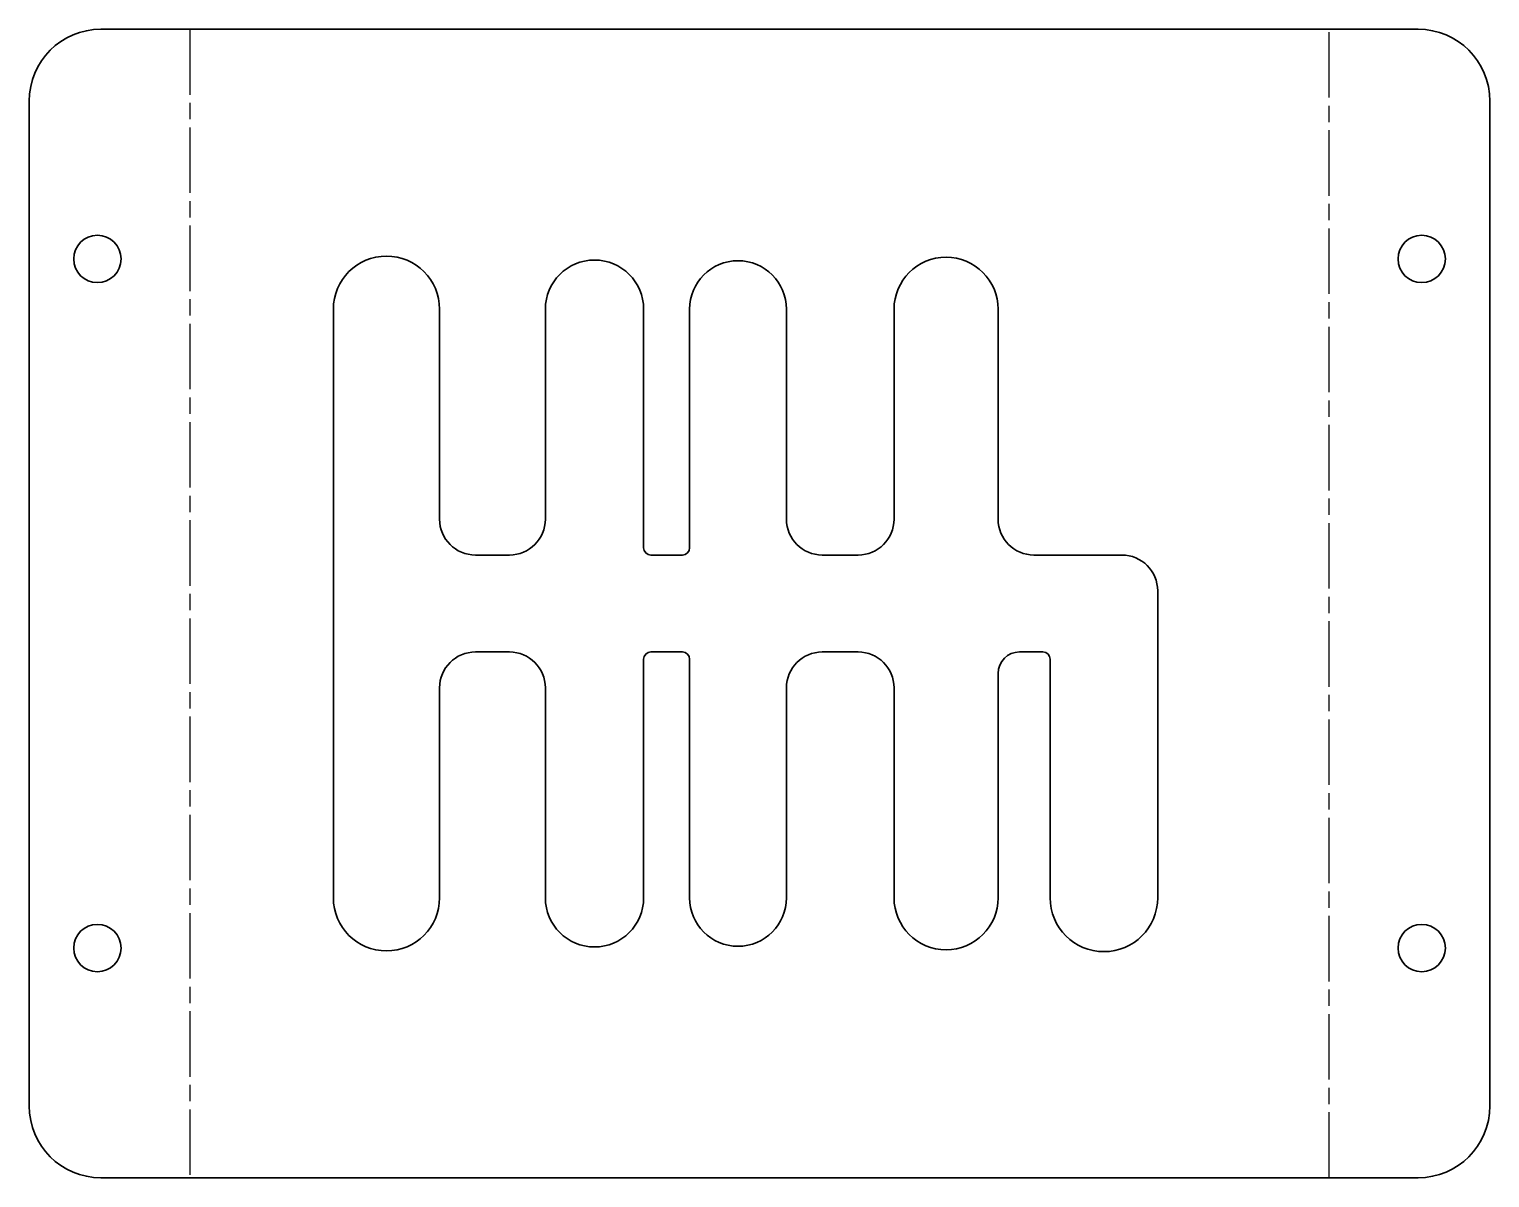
# Model space of a CAD drawing. Header units: millimetres. Extents: x 0 to 204, y 0 to 160.
import ezdxf

# ---------------------------------------------------------------- set-up
doc = ezdxf.new("R2010")
doc.units = ezdxf.units.MM
doc.linetypes.add('Chain', pattern=[13.68, 9.12, -1.14, 2.28, -1.14])
doc.layers.add('Bend Centerline (ANSI)', color=7, linetype='Chain', lineweight=25)
doc.layers.add('Visible (ANSI)', color=7, linetype='Continuous', lineweight=35)

# ---------------------------------------------------------------- blocks, each defined once
blk = doc.blocks.new('PC-SMT-02-CRM02_Chapa guía_PC-SMT-02-CRM02 (Desplegada)')
at = {"layer": 'Bend Centerline (ANSI)'}
for p, q in [((-79.39, 80), (-79.39, -80)), ((79.39, -80), (79.39, 80))]:
    blk.add_line(p, q, dxfattribs=at)
at = {"layer": 'Visible (ANSI)'}
for p, q in [((91.79, 80), (-91.79, 80)), ((-101.79, 70), (-101.79, -70)), ((101.79, 70), (101.79, -70)), ((-59.4, -41), (-59.4, 41)), ((-44.6, 41), (-44.6, 11.75)), ((-29.85, 11.75), (-29.85, 41)), ((-16.15, 41), (-16.15, 7.75)), ((-9.75, 7.75), (-9.75, 41)), ((3.75, 41), (3.75, 11.75)), ((18.75, 11.75), (18.75, 41)), ((33.25, 41), (33.25, 11.75)), ((-39.6, 6.75), (-34.85, 6.75)), ((-15.15, 6.75), (-10.75, 6.75)), ((8.75, 6.75), (13.75, 6.75)), ((38.25, 6.75), (50.5, 6.75)), ((55.5, 1.75), (55.5, -41)), ((-34.85, -6.75), (-39.6, -6.75)), ((-16.15, -7.75), (-16.15, -41)), ((-10.75, -6.75), (-15.15, -6.75)), ((-9.75, -41), (-9.75, -7.75)), ((13.75, -6.75), (8.75, -6.75)), ((39.5, -6.75), (36.25, -6.75)), ((40.5, -41), (40.5, -7.75)), ((33.25, -9.75), (33.25, -41)), ((-44.6, -11.75), (-44.6, -41)), ((-29.85, -41), (-29.85, -11.75)), ((3.75, -11.75), (3.75, -41)), ((18.75, -41), (18.75, -11.75)), ((91.79, -80), (-91.79, -80))]:
    blk.add_line(p, q, dxfattribs=at)
for centre in [(-92.29, 48), (92.29, 48), (-92.29, -48), (92.29, -48)]:
    blk.add_circle(centre, 3.3, dxfattribs=at)
at = {"layer": 'Visible (ANSI)', "extrusion": (0, 0, -1)}
for centre, radius, start, end in [((91.79, 70), 10, 0, 90), ((-91.79, 70), 10, 90, 180), ((52, 41), 7.4, 0, 180), ((23, 41), 6.85, 0, 180), ((3, 41), 6.75, 0, 180), ((-26, 41), 7.25, 0, 180), ((39.6, 11.75), 5, 270, 360), ((34.85, 11.75), 5, 180, 270), ((-8.75, 11.75), 5, 270, 0), ((-13.75, 11.75), 5, 180, 270), ((-38.25, 11.75), 5, 270, 0), ((15.15, 7.75), 1, 270, 360), ((10.75, 7.75), 1, 180, 270), ((39.6, -11.75), 5, 0, 90), ((34.85, -11.75), 5, 90, 180), ((15.15, -7.75), 1, 0, 90), ((10.75, -7.75), 1, 90, 180), ((-8.75, -11.75), 5, 0, 90), ((-13.75, -11.75), 5, 90, 180), ((-36.25, -9.75), 3, 0, 90), ((-39.5, -7.75), 1, 90, 180), ((52, -41), 7.4, 180, 0), ((23, -41), 6.85, 180, 0), ((3, -41), 6.75, 180, 0), ((-26, -41), 7.25, 180, 0), ((-48, -41), 7.5, 180, 0), ((91.79, -70), 10, 270, 360), ((-91.79, -70), 10, 180, 270)]:
    blk.add_arc(centre, radius, start, end, dxfattribs=at)
at = {"layer": 'Visible (ANSI)'}
blk.add_arc((50.5, 1.75), 5, 360, 90, dxfattribs=at)

msp = doc.modelspace()

# ---------------------------------------------------------------- block references
msp.add_blockref('PC-SMT-02-CRM02_Chapa guía_PC-SMT-02-CRM02 (Desplegada)', (101.79, 80))

doc.saveas('drawing.dxf')
